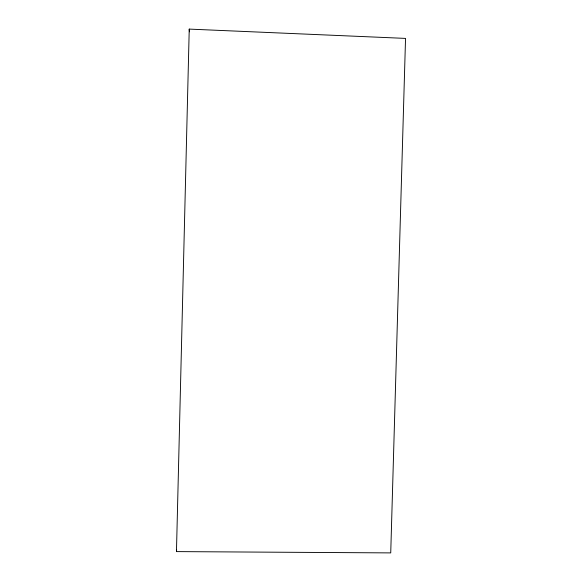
<?xml version="1.0" encoding="UTF-8"?>
<svg xmlns="http://www.w3.org/2000/svg" width="582" height="582" viewBox="0 0 582 582"><rect width="100%" height="100%" fill="white"/><g stroke="black" fill="none" stroke-linecap="round" stroke-linejoin="round"><path stroke-width="0.87" d="M176.462 551.605L189.237 29.1L405.538 38.405L390.733 552.9L176.462 551.605L176.644 549.794M189.237 29.1L189.419 31.814"/></g></svg>
